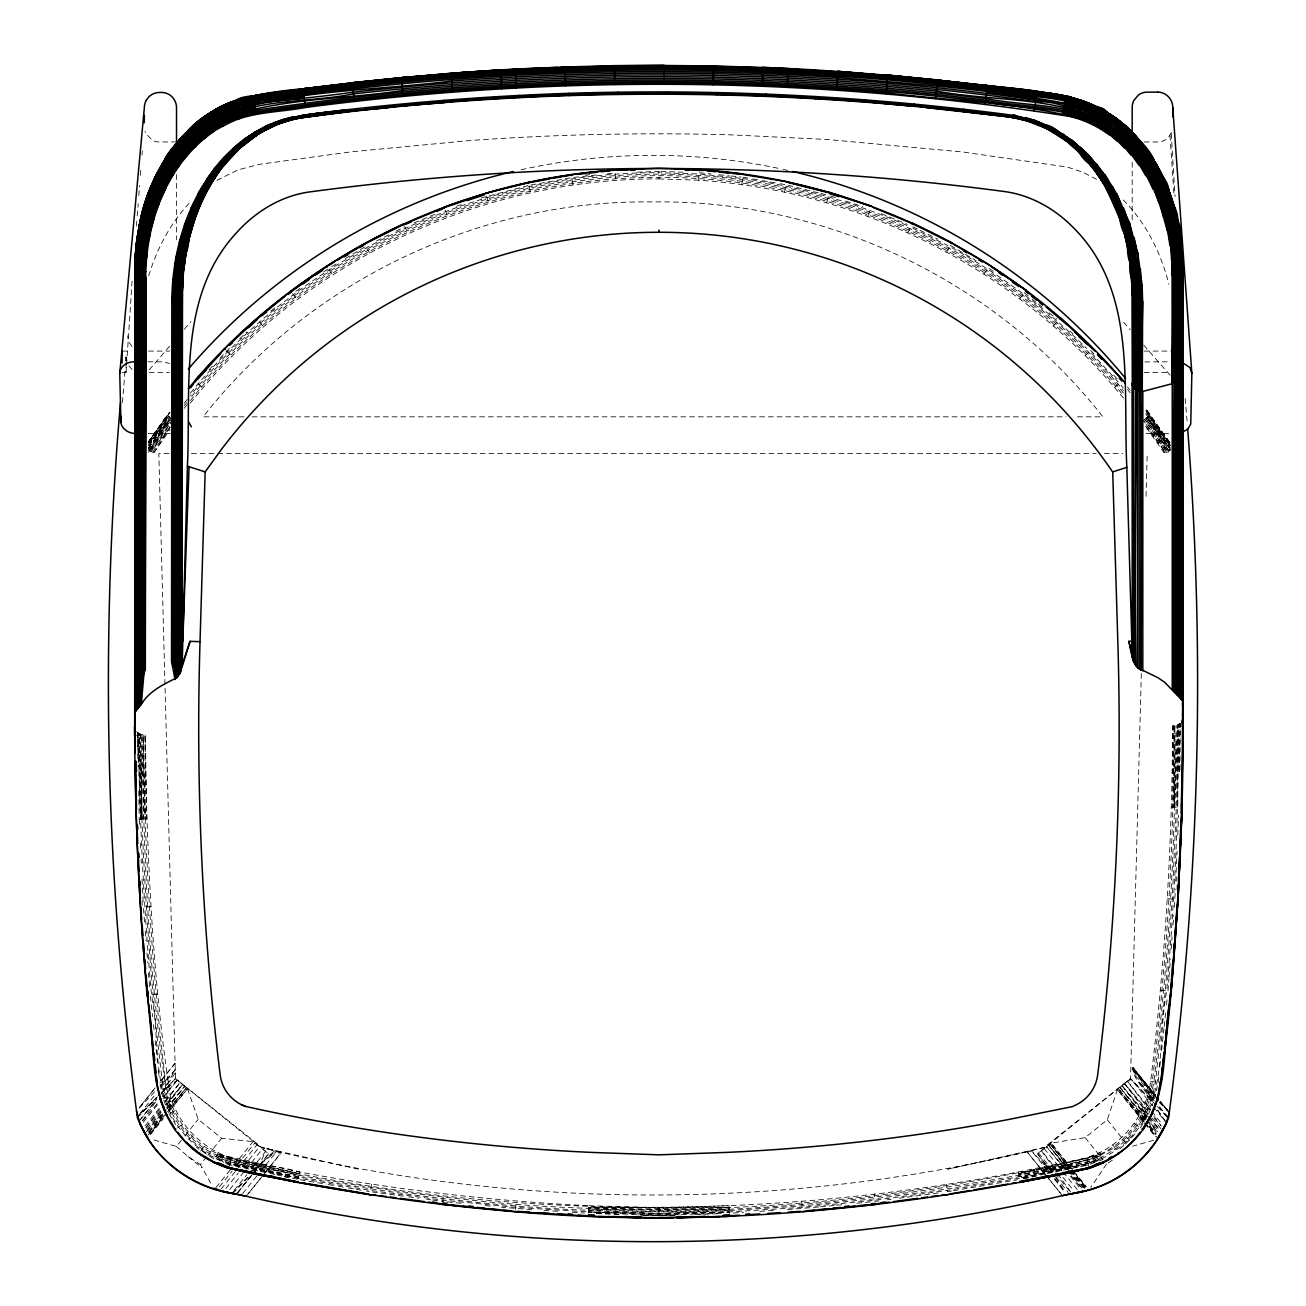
<?xml version="1.0" encoding="UTF-8"?>
<svg xmlns="http://www.w3.org/2000/svg" width="1306" height="1306" viewBox="0 0 1306 1306"><rect width="100%" height="100%" fill="white"/><g stroke="black" fill="none" stroke-linecap="round" stroke-linejoin="round"><path stroke-width="0.75" stroke-dasharray="5 3.75" d="M190.398 403.113C301.931 262.424 479.596 178.334 658.926 178.922L658.926 174.139C480.151 173.567 303.025 256.433 190.382 395.489M225.84 1163.532L298.568 1178.192L370.577 1190.452L442.963 1200.181L515.658 1207.364L588.565 1211.984L658.926 1213.388L729.238 1210.548L802.08 1205.944L874.726 1198.761L947.062 1189.048L1019.023 1176.788L1087.588 1161.948L1114.687 1147.615L1126.719 1137.428L1136.889 1125.413L1144.954 1111.879L1150.684 1097.203L1153.916 1081.776C1167.858 963.681 1176.592 844.786 1174.747 725.81L1180.053 723.475L1180.053 771.373M122.111 372.373L125.996 372.373L126.045 362.758M126.062 360.831L126.078 356.979A15.737 15.737 0 0 0 126.241 359.379M126.617 364.635L132.233 278.831M1174.747 725.81L1173.376 725.989C1174.731 844.835 1166.307 963.599 1152.3 1081.58C1149.492 1102.117 1140.04 1121.446 1125.56 1136.285C1097.709 1165.246 1055.183 1165.85 1018.745 1175.269C853.161 1204.867 683.789 1220.098 515.772 1205.944C419.65 1198.124 324.329 1182.746 229.889 1163.417C209.074 1157.949 191.296 1144.236 178.547 1127.143C151.594 1088.714 160.181 1038.45 151.48 994.748C144.607 918.298 140.852 841.619 138.795 764.908M1179.383 771.405L1179.906 723.606M1179.432 771.356L1180.053 723.475M136.624 731.638L139.073 733.564C142.174 849.961 147.888 966.375 162.401 1081.972C165.307 1103.211 175.086 1123.193 190.056 1138.522C218.102 1168.462 262.343 1165.834 299.123 1175.269C370.855 1188.493 443.207 1198.222 515.903 1204.393C706.84 1218.759 900.242 1201.634 1086.543 1158.03C1120.352 1147.435 1146.374 1116.614 1150.635 1081.368C1164.936 963.485 1172.347 844.786 1172.527 726.022L1173.376 725.989M1182.305 725.924L1172.527 726.022L1173.098 807.108L1174.192 725.875L1174.731 807.141L1176.118 725.499M1141.313 673.439L1130.523 1078.609L1155.826 1104.958M1146.031 496.296L1147.174 453.541M1174.731 807.141L1177.359 725.042C1179.514 813.752 1174.225 902.397 1166.748 990.748C1158.863 1031.103 1164.691 1074.903 1147.631 1113.185C1136.008 1136.987 1114.524 1154.471 1090.118 1164.054M1174.355 907.131L1175.4 889.157M1175.743 881.175L1177.049 851.218M1177.751 835.236L1178.632 815.254M1176.837 881.24L1177.016 877.24M588.5 1213.258L588.843 1205.716C491.84 1200.998 395.212 1189.75 299.727 1172.021C263.992 1161.246 219.898 1165.654 192.292 1136.285C177.812 1121.446 168.36 1102.117 165.568 1081.58C151.431 966.587 144.607 850.81 143.219 734.968L139.138 733.613L140.509 819.27L137.93 732.829M169.013 453.541L158.826 453.541L175.477 1078.609L261.82 1147.452L281.198 1152.382C525.175 1209.356 783.176 1209.242 1027.071 1151.81L1044.18 1147.452L1130.523 1078.609L1152.186 1102.248C1147.941 1091.898 1132.008 1078.985 1133.167 1067.753L1155.598 1095.522L1132.922 1067.786M1123.454 398.118C1020.019 270.881 862.156 190.741 698.677 180.212L699.167 172.719L711.084 173.927M1168.021 990.862L1168.919 978.896M1169.066 976.904L1170.437 958.963M1171.188 948.989L1172.086 937.039M1173 925.072L1173.751 915.098M122.47 402.509L125.131 368.847M125.751 360.929L126.078 356.979M136.412 226.036L137.048 217.922M137.212 215.898L138.175 203.703M138.811 195.59L139.611 185.436M140.411 175.282L140.885 169.192M142.011 154.973L142.338 150.925M125.996 372.373L126.453 366.562M515.478 1209.715L516.164 1201.112M1158.128 1082.299L1158.993 1074.348M1159.842 1066.398L1160.707 1058.448M1161.573 1050.497L1163.924 1028.638M1164.152 1026.647L1165.654 1012.738M1166.503 1004.771L1167.156 998.812M461.002 1203.25L442.816 1201.455L443.697 1193.945M741.824 184.619L742.69 178.449L699.085 174.008L660.934 172.751M371.524 1184.248L370.382 1191.709L366.382 1191.039M220.698 1160.789L215.408 1158.34L229.84 1163.597L298.568 1178.192L299.727 1172.021L217.416 1154.21L230.917 1159.548C199.9 1153.476 176.457 1126.441 167.168 1097.203C148.753 977.443 143.66 855.789 141.913 734.707L141.946 819.221L139.138 733.613M1157.377 1085.89L1154.765 1098.411L1147.517 1096.256M784.547 192.113L786.114 184.766L780.221 183.722M229.203 1165.997L231.342 1157.932C202.463 1148.921 179.053 1125.233 170.335 1096.256C151.937 976.921 147.349 855.74 144.737 735.115L143.219 734.968L143.497 819.172M826.633 202.659L828.706 195.443M148.704 275.876C156.9 248.515 170.727 222.526 190.562 201.826M1052.326 1172.478L1037.421 1153.769L1051.199 1143.142L1085.172 1137.624L1107.276 1119.781L1117.43 1089.726L1130.523 1078.609L1037.421 1153.769L1052.326 1172.478L1031.316 1150.749L947.813 1169.148L1044.18 1147.452M867.821 216.208L870.433 209.172M1148.774 1113.74L1152.757 1103.521M1144.089 141.962L1157.949 141.962A14.48 14.464 0 0 0 1164.74 140.264L1168.511 137.408L1172.135 131.253M907.948 232.697L910.527 227.032L947.976 245.675M218.151 1152.708L214.837 1159.499L196.52 1147.533M946.785 252.025L949.756 246.556C999.743 274.195 1046.106 308.33 1086.772 348.473M160.034 1085.988L175.233 1069.761L163.772 1090.314L158.744 1095.62M1106.508 1164.021L1090.804 1187.415M1140.35 1127.878L1147.843 1115.324M170.172 427.193L154.222 452.251L148.411 452.105M984.12 274.097L988.169 267.779L996.38 273.46M148.525 448.399L169.519 419.357L149.031 451.158L154.222 452.251L170.041 429.56M175.331 1072.879L163.772 1090.314L158.206 1095.897M148.851 445.868L168.784 416.32L148.411 444.154M148.329 448.219L169.666 416.973L167.119 415.079L148.231 442.032M152.671 452.137L169.845 427.176M148.051 450.586L169.568 419.389M170.041 412.288L148.77 441.657L169.731 412.059M148.296 443.093L167.543 415.406L148.28 444.056L168.066 415.798M148.737 441.624L167.233 415.161M148.525 445.248L168.784 416.32M142.387 1120.613L156.491 1100.795M161.193 1094.183L163.544 1090.885L177.306 1080.127L187.46 1088.747L198.202 1119.373L221.628 1138.277L253.038 1141.64L268.579 1153.769L252.776 1173.653L268.579 1153.769L175.477 1078.609L163.038 1091.392L175.477 1078.625L177.306 1080.127L163.43 1097.301M200.7 1151.076L205.091 1144.921M148.933 445.934L169.666 416.973M148.378 448.252L170.694 417.74L148.9 451.092L171.853 418.606L150.027 451.55L171.951 421.136L151.153 451.876L169.764 426.784M1019.774 298.813L1023.496 293.817M145.88 1127.372L160.556 1108.125M165.438 1101.709L180.114 1082.462L165.095 1101.072M147.464 1130.212L162.009 1111.308M166.858 1105.023L182.611 1084.535L165.633 1104.484M148.198 442.244L159.316 430.049L169.421 422.442M148.884 1132.4L166.172 1110.149M167.413 1108.565L184.701 1086.314L166.793 1107.57M166.286 1113.267L149.994 1134L162.956 1118.442M167.543 1111.667L186.334 1087.735L168.311 1109.349M251.536 1175.22L236.647 1194.059L251.601 1175.531M236.484 1194.027L251.487 1175.22M190.513 393.024C303.514 254.572 480.379 172.131 658.926 172.686M184.211 403.195L189.158 397.024M184.195 405.693L186.66 402.623M191.59 396.469C303.939 257.772 480.608 175.135 658.926 175.69C835.758 175.135 1010.909 256.4 1123.454 392.992M184.26 408.256L189.174 402.117M190.398 400.583C302.29 260.433 479.792 176.751 658.926 177.338C835.922 176.783 1011.285 258.425 1123.421 395.571M138.909 1121.381L156.687 1099.277M155.169 1087.963L139.007 1108.01L155.169 1087.931M139.824 1113.659L156.263 1093.285M161.324 1087.016L175.233 1069.761M140.15 1119.862L156.149 1100.027M161.079 1093.922L163.544 1090.885M143.268 1122.295L158.401 1103.554M145.064 1125.886L160.083 1107.276M146.811 1128.874L164.719 1106.704M165.993 1105.121L182.611 1084.535M148.28 1131.437L165.862 1109.659M167.119 1108.108L184.701 1086.314M148.264 1134.898L163.495 1116.026M168.572 1109.741L186.334 1087.735M150.451 1134.604L163.217 1118.785M168.311 1112.467L187.46 1088.747L168.115 1112.19M153.961 1140.024L176.408 1146.407L183.673 1137.395M184.881 1135.893L198.202 1119.373M215.996 1187.546L232.599 1166.96M233.888 1165.393L253.038 1141.64M219.473 1186.746L232.093 1171.107M237.137 1164.854L254.817 1142.979M221.057 1189.195L237.17 1169.229M238.41 1167.695L257.004 1144.66M225.775 1188.542L238.296 1173.033M243.308 1166.829L259.584 1146.652M229.791 1189.44L244.875 1170.731M246.132 1169.18L262.473 1148.921M234.264 1190.272L246.801 1174.731M251.829 1168.511L265.624 1151.419L258.98 1165.801L254.85 1170.192M252.858 1173.98L261.575 1163.173L274.635 1150.733M242.655 1193.586L259.094 1173.212M260.367 1171.662L276.807 1151.288L280.48 1153.769L262.686 1175.792M246.181 1196.247L261.429 1177.359M248.695 1193.096L263.943 1174.208M265.216 1172.641L281.198 1152.382L261.82 1147.452L358.187 1169.148M210.707 1183.073L200.406 1164.544L206.642 1156.806M207.899 1155.271L221.628 1138.277M148.998 1132.498L163.152 1115.52M146.321 1131.845L161.666 1113.626M1125.527 1143.991L1136.808 1132.073M142.615 1120.907L158.026 1102.786M163.168 1096.746L177.306 1080.127M146.043 1127.502L160.409 1110.622M149.178 369.892L170.041 345.747M184.391 329.161L190.921 321.619M1053.55 326.01L1057.631 321.309M209.107 369.81L213.156 365.435M219.914 358.171L229.546 348.18M139.285 1108.092L154.5 1091.881M232.843 1193.537L249.348 1176.02M137.408 1117.74L156.296 1098.313M231.75 1193.374L248.956 1175.955M254.686 1170.16L261.575 1163.173L276.807 1151.288L261.82 1147.452M156.802 1097.285L137.293 1116.793L157.324 1097.04M189.043 1139.534L193.484 1135.11M1085.286 355.591L1089.694 351.183L1118.165 381.842M239.7 338.695L246.948 331.92M1114.802 387.36L1119.52 383.295L1123.258 387.947M1169.866 450.423L1170.551 449.835L1146.962 417.463L1168.739 451.092L1169.866 450.423L1146.962 417.463L1170.649 449.737L1145.493 413.578M1119.944 1148.709L1124.139 1145.166M270.897 311.089L275.517 307.334M1145.803 418.328L1168.739 451.092L1167.678 451.501L1145.803 418.328L1150.423 414.884L1145.493 408.549L1170.682 443.534L1158.259 429.788L1145.77 420.679M177.502 1127.878L183.64 1123.503M295.76 291.352L302.274 286.814M323.431 272.056L328.328 268.661M1108.141 1162.977L1114.638 1158.732M216.878 180.375L237.953 169.894L259.143 164.36L352.114 151.708L469.719 140.558A1592.553 974.341 0 0 1 731.948 134.893L827.302 139.481L962.767 151.986L1067.59 167.103L1083.164 172.359L1098.346 180.31M268.84 1156.055L276.807 1151.288M331.74 266.62L338.564 262.571M345.372 258.506L365.843 246.328L369.451 252.923M596.548 1213.437L658.926 1214.907L729.303 1211.984L802.194 1207.364L874.889 1200.181L947.274 1190.452L1019.284 1178.192L1087.963 1163.417L1101.823 1157.067L1115.585 1148.872L1127.813 1138.522L1138.163 1126.311L1146.358 1112.565L1152.17 1097.644L1155.451 1081.972L1165.327 990.617L1172.266 898.985L1176.282 807.19L1177.359 725.042L1177.702 807.222L1178.975 807.271M376.487 240.99L388.91 234.754M395.996 231.195L404.86 226.738L407.994 233.578M170.221 1113.185L175.869 1110.427M1149.051 1109.806L1127.421 1081.188L1131.225 1079.36L1152.578 1105.823M414.035 222.934L436.024 213.809M1090.183 1164.201L1097.513 1161.507M1099.342 1160.838L1103.015 1159.499L1099.701 1152.708L1086.51 1157.932L1018.435 1173.67L1087.114 1160.201L1101.154 1155.679L1087.18 1160.414L1018.745 1175.269L1087.588 1161.948L1101.823 1157.067M1153.655 1140.269L1132.645 1146.162M456.496 206.234L462.128 204.34M480.967 198.071L528.914 185.37M163.103 1098.411L170.335 1096.256M1088.649 1165.997L1086.543 1158.03L1100.436 1154.21L1086.69 1158.602L1018.435 1173.67M298.829 1176.788L230.28 1161.948L216.714 1155.679C478.486 1219.984 753.66 1222.726 1018.125 1172.021L1019.284 1178.192L1088.012 1163.597L1102.46 1158.34L1087.963 1163.417L1019.023 1176.788M1023.463 1178.6L1045.094 1174.029M1047.053 1173.604L1052.963 1172.364M1054.922 1171.939L1088.355 1164.87L1019.284 1178.192M1018.125 1172.021L1086.543 1158.03M1023.48 1178.665L1035.332 1176.363M530.873 185.011L571.881 177.616L572.942 185.044M951.47 1191.039L947.47 1191.709L946.344 1184.248M953.478 1190.697L1017.521 1179.775M879.052 1200.9L875.036 1201.455L874.155 1193.945M887.101 1199.822L891.133 1199.283M899.181 1198.206L905.221 1197.39M907.229 1197.129L939.422 1192.802M159.724 1082.299L167.217 1081.368M585.561 175.037L589.512 174.612M573.856 177.404L599.503 174.645M607.404 173.796L615.289 172.947L615.828 180.44M818.454 1207.038L786.081 1209.666M820.478 1206.842L834.632 1205.438M836.64 1205.242L844.721 1204.442M856.85 1203.25L870.988 1201.847M157.732 994.16L150.223 994.862L152.59 1016.721M1144.791 361.942L1171.139 361.795M1146.521 427.699L1163.581 452.17L1167.678 451.501L1144.546 419.259L1166.585 451.811L1143.223 420.238L1165.066 452.072L1145.607 426.066M733.401 1212.996L743.538 1212.36M759.749 1211.331L775.96 1210.303M150.925 906.691L143.382 907.164L144.623 923.113M675.022 1215.429L640.805 1215.625M695.151 1214.613L721.304 1213.568M637.116 172.18L658.926 171.412M1044.751 1173.735L1027.055 1151.81L1032.213 1151.631L1049.567 1173.131M138.763 791.11L139.236 819.303L146.778 819.058L145.341 735.131L145.113 819.123L143.415 735M640.805 1215.723L675.039 1215.772M1163.581 452.17L1174.29 451.892M675.039 1215.674L640.822 1215.347M721.304 1213.437L658.926 1214.907L588.565 1211.984L658.926 1213.584L729.303 1211.984L658.926 1213.388L588.631 1210.548M729.238 1210.548L658.926 1211.886L588.696 1209.013L658.926 1210.287L729.156 1209.013L658.926 1210.074L588.777 1207.381L658.926 1207.724L729.009 1205.716L729.352 1213.258M136.444 735.196L145.341 735.131M658.926 1207.919L729.091 1207.381L658.926 1208.409L588.777 1207.381M176.522 141.962L159.136 141.962A14.546 14.546 0 0 1 152.361 140.281L145.848 133.538A15.737 15.737 0 0 1 144.966 131.318M122.111 351.085L127.678 351.085M148.427 351.085L169.682 351.085M1144.366 351.085L1170.764 351.085M148.002 361.795L162.744 361.827L169.388 363.492M149.064 372.373L169.388 372.373M1144.154 372.373L1170.078 372.373M243.912 416.826L203.099 416.826C309.62 280.823 480.265 199.312 653 201.94C825.735 199.312 996.38 280.823 1102.901 416.826L1074.332 416.826M252.074 416.826L1066.169 416.826M148.247 433.445L170.466 433.445M1146.064 433.445L1169.866 433.445M191.427 453.541L1096.224 453.541M1104.37 453.541L1122.719 453.541M1171.433 807.059L1177.702 807.222L1178.567 724.471L1178.812 772.94M588.843 1205.716L658.926 1207.724L658.926 1216.213M660.934 171.478L683.071 172.196M660.934 174.204C836.901 174.09 1010.893 255.013 1123.405 390.429M658.926 178.922L698.677 180.212M596.548 1213.568L622.717 1214.613M1167.433 898.708L1174.959 899.148M531.771 1209.666L501.422 1207.234M543.933 1210.433L558.103 1211.331M572.289 1212.229L584.451 1212.996M1160.495 990.177L1169.099 990.96M485.261 1205.634L493.341 1206.434M442.701 1202.532L448.758 1203.12M719.035 174.743L728.96 175.755M730.952 175.951L740.877 176.963M1150.635 1081.368L1156.871 1082.152M372.39 1191.986L406.607 1196.574M408.615 1196.851L418.671 1198.206M426.719 1199.283L430.751 1199.822M432.759 1200.1L442.816 1201.455M300.331 1179.775L326.353 1184.216M328.361 1184.558L336.36 1185.913M338.368 1186.256L346.368 1187.627M348.376 1187.97L354.367 1188.982M356.375 1189.325L364.374 1190.697M742.869 177.175L750.721 178.547M752.697 178.906L760.549 180.277M762.524 180.62L768.418 181.665M770.393 182.007L778.245 183.379M742.69 178.449C799.876 186.742 855.871 202.724 908.682 226.264M250.932 1170.225L256.858 1171.368M284.512 1176.755L290.438 1177.898L284.561 1176.526M274.733 1174.437L229.497 1164.87L222.461 1161.605M276.692 1174.861L282.602 1176.102M292.43 1178.192L298.339 1179.432M298.568 1178.192L229.889 1163.417L216.029 1157.067M230.738 1160.201L299.123 1175.269L230.689 1160.414L216.714 1155.679M231.309 1158.03L299.417 1173.67L231.162 1158.602L217.416 1154.21M788.057 185.24L819.025 193.01M820.968 193.5L826.78 194.953M830.616 196.063L836.297 197.941M845.782 201.059L862.842 206.674M881.517 213.727L907.36 224.338M1141.999 1110.427L1147.631 1113.185M912.845 226.754L918.2 229.415M919.995 230.313L937.855 239.194M950.36 245.43L976.137 260.661M176.408 1146.407L188.064 1156.577L200.406 1164.544M1134.212 1123.503L1139.322 1127.143M188.064 1156.577L201.924 1167.629M1024.263 292.789L1030.483 297.801M1032.034 299.058L1036.703 302.812M1038.254 304.069L1042.923 307.824M1049.142 312.82L1056.913 319.088M197.941 383.752L202.659 387.817M132.167 369.435L128.886 366.023M1070.153 331.234L1073.075 333.944M226.656 350.89L231.978 356.195M1129.723 1140.448L1124.384 1135.11M1154.226 1100.942L1138.865 1081.907L1154.08 1097.203M1159.614 1102.754L1169.294 1112.483L1160.577 1101.693L1169.294 1112.483L1159.777 1102.199M1123.225 199.949C1146.064 222.934 1161.067 252.923 1168.837 284.186M1090.592 350.286L1096.028 356.13M1113.692 375.132L1117.773 379.524M1157.214 1106.46L1168.331 1118.409L1159.353 1107.292M1135.289 1075.72L1154.324 1096.305M1123.568 322.158L1130.294 329.83M1143.762 345.159L1170.682 375.818M1133.151 1071.295L1158.585 1100.289M1159.924 1101.807L1169.294 1112.483L1160.446 1101.725M259.388 322.043L263.486 326.745M1132.629 1069.745L1158.814 1100.272M1148.039 1114.393L1124.548 1083.588L1149.198 1112.271M1154.39 1118.311L1160.887 1125.87M1132.482 1069.124L1158.781 1100.109M1146.521 1117.479L1122.034 1085.678L1147.109 1115.161M1148.431 1116.712L1158.993 1129.119L1149.264 1116.01M1066.006 1169.686L1046.514 1146.635L1065.272 1169.882M1071.214 1175.841L1081.613 1188.15M1132.449 1068.635L1155.32 1095.848L1132.465 1068.422M1144.905 1119.471L1119.977 1087.441L1145.786 1118.099M1147.076 1119.634L1157.41 1131.894M1066.986 1168.952L1048.522 1145.101L1068.814 1169.343M1070.071 1170.845L1085.286 1189.031M1144.138 1121.446L1118.426 1088.796L1144.35 1119.944M1149.541 1126.18L1156.022 1133.967M1138.865 1081.907L1154.373 1100.599M1159.548 1106.835L1168.592 1117.74M1132.547 1068.096L1155.353 1095.652L1132.726 1067.867M1069.549 1168.788L1050.106 1143.925L1070.447 1168.495M1071.72 1170.029L1085.71 1186.925L1075.899 1174.372M132.086 346.58L129.343 342.678A15.737 15.737 0 0 1 127.759 335.691M1143.338 1121.217L1117.43 1089.726L1143.55 1122.083M1144.644 1122.785L1156.3 1136.971M1038.433 1152.969L1053.844 1171.776M1055.134 1173.343L1070.545 1192.166M1133.167 1067.753L1155.581 1095.538M1153.835 1107.374L1163.891 1119.83M1127.421 1081.188L1150.39 1109.659M1151.68 1111.226L1161.883 1123.878M1124.548 1083.588L1147.337 1111.814M1152.398 1118.099L1161.263 1129.07M1122.034 1085.678L1147.027 1116.646M1148.284 1118.197L1158.275 1130.572M1119.977 1087.441L1157.998 1134.539M1118.426 1088.796L1143.991 1120.466M1149.117 1126.8L1155.5 1134.718M1144.791 1123.617L1154.749 1135.942M1085.172 1137.624L1102.754 1159.369M1072.536 1169.572L1051.199 1143.142L1070.969 1168.135M1073.793 1171.123L1086.347 1186.681M1050.106 1143.925L1070.038 1168.625M1071.295 1170.176L1085.008 1187.17M1048.522 1145.101L1067.639 1168.772M1068.912 1170.356L1082.919 1187.709M1070.283 1176.086L1080.291 1188.493M1044.114 1148.496L1061.811 1170.421M1063.084 1171.988L1078.25 1190.794M1057.909 1171.074L1041.404 1150.619L1056.603 1172.184M1062.986 1177.375L1073.157 1189.962M1054.53 1179.269L1064.439 1191.562M1046.008 1175.302L1061.174 1194.092M1027.071 1151.81L1047.298 1176.853M1048.571 1178.42L1062.48 1195.643M1107.276 1119.781L1125.478 1142.358M1127.502 386.984L1130.017 390.102M1146.325 410.427L1170.209 443.191M1145.819 410.819L1170.617 444.677L1150.096 415.112M1127.584 389.531L1130.082 392.649M1146.358 412.925L1170.437 446.668L1149.574 415.504L1170.682 445.738M1056.015 1177.098L1068.292 1192.492M1145.362 1122.997L1156.365 1136.987M1070.757 1170.339L1085.335 1188.999M1149.884 1125.87L1156.12 1133.869M1068.21 1170.535L1081.743 1188.036M1151.419 1123.829L1157.54 1131.78M1041.29 1160.822L1049.828 1172.086M1054.709 1178.518L1064.472 1191.399M1153.867 1116.173L1161.083 1125.707M292.495 293.605L297.017 299.613M1147.99 416.696L1170.029 447.436M1112.777 1144.921L1117.152 1151.076M1057.778 1173.833L1070.659 1192.068M1157.671 1110.165L1166.438 1122.85L1157.655 1110.214M1148.872 416.043L1170.062 447.403M1146.962 417.463L1169.066 450.913M1055.689 1177.588L1064.668 1191.219M329.014 269.738L332.393 274.962M169.078 1113.74L175.624 1124.744M163.772 1100.125L167.086 1108.631M445.199 210.005L447.827 217.041M486.616 196.178L488.738 203.393M529.191 186.627L530.514 192.717M160.099 1084.094L162.728 1096.632M153.455 1024.671L154.32 1032.622M155.185 1040.572L157.569 1062.431M158.434 1070.381L159.299 1078.332M801.688 1201.112L802.39 1209.715M145.244 931.08L146.027 941.055M146.958 953.005L147.725 962.979M148.509 972.937L149.749 988.887M1170.029 135.563L1174.11 196.569M1171.237 133.49L1175.041 196.537M139.236 819.303L139.53 825.294M140.379 843.268L140.754 851.251M141.13 859.25L141.309 863.233M142.06 879.216L143.285 905.172M142.011 901.238L142.207 905.238M137.881 758.9L137.767 732.699L138.73 762.9M140.444 734.217L141.946 819.221L140.624 734.298M137.767 732.699L138.207 758.884M1132.188 162.254L1132.188 223.163M176.522 174.563L176.522 239.798M1185.162 398.542A3266.339 3266.339 0 0 1 1187.334 424.63M521.127 169.731A612.122 612.122 0 0 1 780.939 168.882M782.914 169.307A612.122 612.122 0 0 1 788.791 170.613M175.069 1063.296L160.148 1081.792L175.069 1063.28"/><path stroke-width="1.5" d="M1181.685 773.43L1182.093 807.353L1178.077 899.344L1170.829 994.421C1162.111 1039.135 1170.551 1090.461 1142.897 1129.706C1129.592 1147.827 1110.688 1161.458 1089.253 1168.266C901.271 1209.127 707.395 1228.571 515.315 1211.756C418.9 1203.642 323.072 1189.146 228.615 1168.266C207.181 1161.458 188.26 1147.827 174.955 1129.706C147.415 1090.673 155.724 1039.641 147.105 995.156C139.22 907.441 135.073 819.433 134.665 731.36L135.138 262.555C136.901 205.956 160.165 146.713 208.307 114.046C236.174 94.228 271.583 93.51 304.086 88.759C374.349 79.552 444.938 72.956 515.69 69.055L557.319 67.39M135.155 753.366L135.465 271.158C134.714 208.764 160.785 141.195 217.041 109.198C228.86 102.75 241.708 98.277 255.013 96.122C303.857 88.841 352.898 82.8 402.052 78.001C489.13 69.74 576.583 65.724 664.036 65.822C771.879 66.133 879.673 72.94 986.699 86.016C1027.153 93.395 1071.818 91.094 1107.896 113.818C1159.483 146.778 1182.371 210.576 1182.305 269.673L1181.669 699.69L1182.648 268.383C1182.877 222.298 1168.788 175.216 1138.881 139.644C1113.789 108.594 1074.381 93.706 1035.266 92.106L1035.576 91.975C1075.262 93.967 1115.144 109.296 1140.024 141.391C1169.441 176.979 1182.714 223.816 1182.371 269.526L1183.187 728.454L1181.277 823.351M135.122 711.966L135.53 271.322C135.351 209.319 160.654 142.093 216.616 110.079C228.501 103.549 241.43 99.027 254.817 96.824C303.694 89.543 352.751 83.486 401.938 78.687C489.048 70.426 576.55 66.41 664.036 66.508C771.928 66.818 879.771 73.626 986.863 86.718C1027.447 93.836 1072.046 92.089 1108.141 114.895C1159.499 148.002 1182.403 211.866 1181.685 270.913L1181.799 378.511L1175.58 382.805L1142.815 391.425C1138.065 391.555 1132.465 388.6 1132.073 383.409L1132.302 657.587L1133.641 662.126L1137.559 667.758L1158.275 677.863L1164.772 682.385L1182.403 700.555L1182.11 250.785M1035.266 92.106C1072.65 93.657 1111.243 106.847 1133.559 138.665C1163.417 177.551 1172.919 227.538 1172.07 275.599L1172.168 383.262L1173.147 275.566C1175.204 275.403 1177.228 274.766 1178.959 273.656C1178.763 233.382 1170.666 191.623 1147.533 157.944C1131.404 134.371 1108.288 115.01 1080.846 106.292C1001.016 90.065 919.195 84.368 838.093 77.56C725.81 70.067 613.053 69.642 500.704 76.091C434.8 80.041 369.059 86.327 303.612 94.914C278.113 99.631 251.127 99.321 227.048 109.982C165.307 138.158 136.673 210.005 138.109 274.668L136.934 709.419L137.032 273.656C135.22 211.833 160.916 144.574 216.274 112.381C228.191 105.77 241.186 101.182 254.637 98.962C303.531 91.665 352.604 85.608 401.824 80.809C488.966 72.532 576.501 68.516 664.052 68.614C771.977 68.924 879.885 75.732 987.01 88.841C1027.267 96.905 1072.324 93.036 1108.223 116.136C1159.287 149.227 1182.093 212.927 1181.065 271.795L1180.934 698.824L1182.028 270.309C1184.15 206.674 1156.006 137.114 1097.22 106.961C1155.565 137.848 1180.085 209.335 1180.82 272.056L1179.759 697.567L1179.742 273.085C1180.738 230.036 1172.902 184.652 1146.505 149.537C1172.951 184.472 1181.457 229.432 1180.444 272.464L1178.583 696.31L1178.453 273.95C1182.11 216.11 1163.597 152.231 1114.54 117.442C1162.732 152.378 1180.085 216.649 1178.959 273.656L1177.081 694.759L1177.196 274.587C1179.253 220.943 1164.74 163.381 1124.793 125.425C1128.286 131.4 1122.719 138.632 1117.316 141.26C1094.559 120.838 1068.537 100.627 1036.066 101.639C929.186 86.571 821.425 77.756 713.517 75.454C593.12 73.054 472.576 78.621 352.914 92.22C313.424 97.901 273.558 100.872 234.019 105.639C224.191 107.092 215.18 111.549 206.577 116.316C156.883 149.406 135.269 211.817 135.089 269.558C135.612 273.885 139.987 276.611 144.035 277.035L143.856 674.663L141.293 704.424L135.318 711.639M136.934 709.419L137.408 274.064C136.232 212.6 161.193 145.782 216.355 113.753C228.256 107.125 241.218 102.554 254.637 100.333C303.531 93.036 352.62 86.98 401.824 82.18C488.966 73.903 576.501 69.887 664.052 69.985C771.977 70.279 879.885 77.103 987.01 90.212C1027.218 98.277 1072.259 94.375 1108.108 117.491C1160.724 150.076 1177.62 215.686 1178.453 273.95L1175.58 693.225L1175.433 275.174C1180.428 204.683 1147.55 115.956 1072.03 97.885C1147.305 116.871 1177.734 204.552 1177.016 274.668L1177.147 382.283L1178.11 274.162C1179.596 223.457 1168.511 168.556 1131.274 131.726M135.53 271.322C137.016 228.37 151.023 183.526 183.15 153.471C197.5 139.742 215 129.931 232.713 121.246C255.796 111.598 281.459 112.087 305.718 107.451C559.197 74.099 817.589 76.434 1070.136 116.495C1072.389 112.283 1073.499 107.516 1073.826 102.782C1077.238 92.889 1050.073 96.22 1072.944 98.032C1145.068 120.707 1179.465 204.618 1173.784 275.484L1172.233 383.246L1172.233 689.535L1175.433 275.174C1174.682 218.657 1155.598 156.132 1105.137 124.772C1069.761 102.554 1025.651 106.602 986.226 98.538C895.687 87.502 804.627 80.89 713.435 78.948C609.657 76.907 505.765 80.711 402.428 90.538C344.98 99.256 284.724 97.966 229.187 116.267C175.298 139.285 150.239 198.12 140.607 252.091L139.399 275.533L137.914 708.179L138.109 274.668C141.326 230.64 151.023 185.06 179.95 150.272C209.629 110.863 257.233 101.182 303.906 98.26L304.347 88.612L402.623 77.593L515.805 69.218M1173.931 383.131L1175.237 275.24C1177.751 215.066 1153.802 148.378 1098.117 118.83C1047.918 96.448 990.226 101.101 937.039 91.191C846.353 81.821 755.211 76.907 664.036 76.646C560.176 76.466 456.316 82.262 353.11 93.95C305.261 103.631 250.768 97.052 208.617 125.751C161.209 159.299 139.611 219.686 140.836 276.219L140.689 705.093L141.587 276.513C141.326 217.302 167.021 153.145 220.061 122.568C231.244 116.495 243.373 112.3 255.943 110.259C304.673 102.994 353.599 96.971 402.656 92.187C489.521 83.943 576.762 79.944 664.019 80.058C771.617 80.352 879.15 87.143 985.948 100.187C1025.112 108.235 1068.928 104.17 1104.158 126.078C1154.357 157.21 1174.225 219 1174.208 275.435L1173.914 691.38L1176.249 274.946C1176.902 227.228 1164.005 177.975 1132.531 141.277C1101.138 91.991 1037.633 91.518 986.259 85.445L936.614 79.976L986.503 85.592L1064.717 97.477L1064.488 105.835L1062.398 114.993M1174.829 259.78L1171.515 260.286C1169.801 203.589 1140.269 143.154 1085.955 120.217C1021.472 101.901 952.907 101.46 886.676 92.808C796.252 85.119 705.469 82 614.734 83.355C511.283 85.07 407.945 92.791 305.375 106.259C274.08 111.222 239.7 111.239 212.829 130.518C166.531 163.283 142.599 221.155 143.611 276.986L142.191 690.825L142.583 276.79C141.815 217.661 168.441 154.288 221.057 123.809C232.06 117.883 243.977 113.769 256.303 111.794C305 104.529 353.877 98.505 402.885 93.738C489.668 85.51 576.844 81.511 664.019 81.609C771.503 81.919 878.954 88.694 985.638 101.721C1024.541 109.769 1068.047 105.655 1103.097 127.27C1153.198 158.189 1172.935 219.277 1173.784 275.484L1173.865 383.148L1174.829 259.78L1180.183 256.596L1182.175 251.65L1177.686 220.208L1168.299 189.468C1178.11 214.527 1182.534 241.512 1182.648 268.383M188.276 130.698C180.701 141.293 147.97 165.16 173.535 174.188C152.329 203.785 145.162 241.251 144.672 277.117L143.856 674.663L145.227 669.194L145.717 277.15C145.864 222.036 167.233 163.43 214.021 131.318C209.466 128.331 206.022 122.976 206.332 117.409C230.607 92.612 273.199 95.224 304.641 88.743L304.347 88.612C263.371 92.269 215.245 98.897 187.231 132.477C186.366 138.305 190.937 143.693 196.014 145.946C163.234 171.021 145.227 210.38 138.24 250.099L136.248 272.693C134.273 201.63 170.923 120.021 244.222 99.942C473.082 63.161 706.921 58.297 937.447 82.017L935.765 98.701M145.325 669.064L145.717 277.15L144.705 670.468L144.672 277.117M1139.224 669.129L1139.093 301L1138.701 284.643L1134.751 252.891L1126.686 222.64L1114.393 194.153L1103.08 175.445L1086.804 155.43L1070.479 140.722L1051.575 128.543L1033.454 120.805L1012.395 116.267C770.801 85.494 524.081 82.98 283.239 120.625C210.07 145.488 175.559 228.468 177.061 301.017L176.751 677.781C163.642 684.311 149.145 691.054 141.293 704.424L141.587 276.513L142.191 690.825M1132.824 659.905L1132.743 296.25L1132.433 280.447L1128.759 249.773L1121.136 220.518L1109.447 192.945L1098.64 174.824L1083.098 155.447L1067.475 141.179L1049.371 129.392L1032.279 121.736L1011.807 117.295C791.191 88.563 567.082 86.425 346.074 112.153L345.453 110.977C318.289 114.585 289.426 114.504 264.661 127.841C245.414 137.783 228.974 152.557 215.849 169.698C187.754 207.393 175.102 254.948 175.412 301.588L176.751 677.781L178.253 676.035L178.579 300.217C176.49 225.563 214.543 137.31 293.099 118.568C531.216 85.69 773.74 85.69 1012.036 117.001L1032.001 121.882L1049.795 129.31L1068.03 141.195L1083.784 155.577L1099.44 175.118L1110.296 193.386L1116.695 207.066L1126.343 235.733L1131.976 265.967L1133.282 281.59L1133.641 662.126M178.253 676.035L179.559 674.043L179.885 299.237C176.979 222.624 219.963 128.429 303.041 117.507L346.074 112.153C296.054 113.442 245.267 127.613 213.972 169.274C185.272 207.083 172 254.964 171.837 302.078L171.527 661.685L175.086 679.251L175.412 301.588C181.305 251.193 193.647 198.186 227.897 158.973C266.326 110.618 332.965 113.296 388.257 107.647M179.559 674.043L180.636 671.888L180.963 298.094C178.742 222.036 220.649 130.437 302.829 117.246M180.636 671.888L181.763 296.837C179.51 221.269 221.4 130.257 303.041 117.507C267.795 121.801 236.908 143.04 213.972 169.274L218.51 169.682L221.416 168.507L238.933 149.015L258.343 134.012L277.133 124.38L293.866 119.156L292.071 117.067L282.374 119.646L263.763 127.204L253.805 132.771L232.86 148.655L223.081 158.418L229.856 158.255M293.866 119.156C252.793 128.119 219.326 158.304 198.153 193.663L202.593 193.794L206.772 191.574C189.958 223.473 182.644 259.633 182.285 295.483C180.979 299.874 176.13 302.078 171.837 302.078C177.632 254.735 192.423 207.017 221.416 168.507C194.251 204.781 181.958 250.523 182.285 295.483L181.452 669.586M182.497 294.079L181.975 667.235L190.023 641.344L200.03 641.654A2811.753 2811.753 0 0 0 220.175 1074.789A38.641 38.641 0 0 0 241.577 1104.745L245.512 1106.411A2018.145 2018.145 0 0 0 591.292 1152.398L658.926 1154.831L726.577 1152.398A2018.129 2018.129 0 0 0 1008.248 1119.568L1072.406 1106.606L1076.291 1104.745A38.641 38.641 0 0 0 1097.677 1074.789A2811.753 2811.753 0 0 0 1117.822 641.654L1112.712 471.89L1126.833 467.336C1122.785 385.188 1137.069 289.687 1072.079 226.362C1053.828 208.144 1030.124 194.969 1004.379 191.525C886.986 175.869 768.532 168.229 650.094 168.49C536.325 168.947 422.589 176.783 309.832 191.9C281.508 195.688 255.862 211.343 236.892 232.321C177.6 295.972 191.198 386.658 187.411 466.177L182.187 664.852L190.023 641.344M1182.828 374.659L1182.681 700.734C1184.33 798.75 1179.253 896.798 1170.829 994.421M1182.567 724.144L1183.056 713.092L1182.518 724.046M135.53 711.329L136.167 272.546C139.154 209.319 166.89 129.016 238.28 117.736L239.096 118.797M137.914 708.179L138.893 275.223C136.265 221.775 159.169 166.319 205.646 137.44C200.683 134.714 196.439 128.984 197.532 123.123C238.345 84.074 301.604 96.056 352.604 85.967L353.306 82.572L402.623 77.593M143.023 681.454L143.66 271.158L145.848 253.919C141.015 253.462 135.579 249.479 136.428 244.14M145.113 669.358L145.717 277.15M984.985 104.3L986.961 91.73L986.259 85.445C1036.654 91.126 1089.237 92.824 1124.809 133.685C1153.802 163.119 1164.021 205.581 1169.898 245.299C1183.954 244.826 1181.701 228.615 1177.424 219.294L1180.526 236.647L1182.305 269.673M144.28 122.78L144.313 115.254M214.837 177.877C191.1 214.821 178.302 258.457 173.649 301.947L172.212 662.354L173.649 301.947C171.788 227.571 210.07 145.325 284.855 121.605M172.441 662.958L173.649 301.947L173.339 667.284L175.412 301.588L174.678 679.593M1034.107 110.814L1036.376 98.293L1035.576 91.975L985.981 85.576L1035.854 92.138M1174.176 691.674L1176.249 274.946M147.235 251.829L139.938 249.25L136.738 244.467L139.644 223.946L136.363 245.887L135.22 270.358L135.138 263.404C135.318 201.075 170.237 138.501 227.391 111.532C299.482 89.739 376.895 90.375 451.272 81.086C538.513 74.426 626.064 72.042 713.549 73.74C821.507 76.026 929.317 84.841 1036.246 99.925C1060.782 102.831 1086.331 106.357 1107.39 120.397C1156.479 154.614 1175.873 217.727 1173.147 275.566M171.87 661.799L173.649 301.947L171.984 661.946M664.003 84.237L664.036 65.3L614.604 65.643L565.09 67.014L565.514 85.821M1137.559 667.758L1137.444 300.413L1135.73 268.187L1129.87 237.333L1119.895 208.062L1113.3 194.121L1102.101 175.494L1086.021 155.577L1069.843 140.917L1051.118 128.804L1025.194 118.389L1012.525 115.924L1024.737 118.96L1041.192 125.164L1066.431 140.966L1071.769 140.134C1103.341 167.348 1119.209 207.801 1127.551 247.667C1127.519 255.894 1129.021 270.081 1140.465 268.807L1141.003 670.207L1142.668 301.474L1142.097 284.969L1137.804 252.989L1129.347 222.526L1116.679 193.876L1105.056 175.053L1088.42 154.941L1071.769 140.134L1052.505 127.906L1034.074 120.119L1012.77 115.254C865.633 95.909 716.945 88.547 568.632 93.33C493.946 95.828 419.373 101.46 345.111 109.949C321.227 112.953 296.919 114.536 274.031 122.601C274.88 123.433 275.892 124.266 277.133 124.38C238.492 139.775 209.695 172.996 190.643 209.058L195.492 208.944L199.818 206.136M1141.003 670.207L1142.815 391.425L1142.815 670.941M1182.224 772.842L1181.963 807.353L1182.632 701.91L1182.583 705.909M1182.583 726.169L1182.616 720.079M1132.824 386.184L1133.559 297.507C1136.008 267.387 1133.428 236.647 1123.568 207.964L1117.675 207.507L1114.41 205.075L1104.174 184.799L1090.902 164.393L1069.222 141.064L1051.575 128.543L1034.074 120.119L1031.462 122.046L1011.921 117.148C1059.835 124.086 1097.154 162.532 1115.046 205.842C1127.421 234.313 1131.796 265.575 1132.743 296.25C1134.653 299.776 1138.799 301.457 1142.668 301.474L1141.003 391.327M1179.857 380.699L1180.82 272.056C1182.142 233.496 1174.829 193.745 1154.047 160.769M1183.171 718.414L1183.154 716.031L1182.616 722.087L1183.122 715.41L1182.55 722.414L1183.171 717.19L1183.04 718.806M134.698 725.81L134.698 728.454L134.844 711.248L134.844 728.095M667.497 91.893L667.464 94.146M1133.641 387.458C1132.057 323.431 1143.093 254.703 1116.679 193.876L1112.239 193.99L1108.043 191.77M1178.583 381.581L1180.183 256.596M1181.31 813.328L1181.93 773.021M1178.959 273.656L1181.065 271.795L1180.2 238.476L1173.425 204.16M1181.571 807.337L1181.995 772.842M135.171 700.555L134.665 735.213L134.665 727.115L134.665 731.36M1134.734 664.215L1135.73 268.187L1132.645 237.643L1129.347 222.526L1123.062 221.742L1119.764 218.869L1105.578 185.86L1092.42 164.736L1078.201 147.937L1062.056 134.077L1052.505 127.906L1048.571 129.408L1023.855 119.662L1012.036 117.001L962.636 111.402L963.567 109.198M1175.58 382.805L1177.016 274.668L1175.873 259.437M135.138 262.555L135.171 270.048C133.702 207.295 167.184 137.326 231.766 120.25L232.713 121.246M1136.04 666.109C1133.853 528.44 1137.852 390.494 1137.804 252.989L1131.959 252.091L1127.551 247.667M1172.168 383.262L1173.784 275.484M1137.559 390.396C1136.416 339.331 1145.133 287.94 1134.098 237.561C1123.568 239.406 1121.119 226.428 1119.764 218.869M1139.224 390.967L1142.097 284.969C1131.192 285.916 1128.874 272.791 1130.196 264.53M1157.769 92.122A14.807 14.807 0 0 1 1169.213 97.64L1170.731 99.811A15.721 15.721 0 0 1 1172.772 107.484L1191.856 373.336L1190.745 424.042L1187.987 428.858L1182.616 432.237M1181.799 378.511L1182.746 267.061L1182.746 700.669L1182.828 699.314M1182.583 715.9L1182.812 707.868M200.03 641.654L205.156 471.89L221.334 449.542A548.749 548.749 0 0 1 658.926 232.288A548.749 548.749 0 0 1 1112.614 471.923L1112.712 471.89M402.411 77.446L401.954 85.347L403.407 96.334M182.807 641.115L189.06 466.699L187.411 466.177M1132.743 296.25C1135.208 258.768 1127.633 220.828 1112.5 186.513C1109.937 187.117 1107.015 186.97 1104.827 185.37C1092.681 166.384 1078.478 148.068 1059.868 134.91C1044.751 123.401 1029.275 118.781 1011.807 117.295L926.558 107.647M1172.07 275.599L1172.641 260.221M1177.196 274.587L1177.816 258.523M182.285 295.483L183.134 276.497L181.763 296.837M1177.359 889.272L1177.539 885.272M1178.175 885.305L1178.077 899.344L1182.093 807.353M1178.698 873.322L1179.4 857.324M1180.004 843.333L1180.624 829.326M1156.643 1098.966L1157.753 1099.309C1170.878 1019.431 1176.069 938.198 1179.791 857.34M1179.955 853.34L1181.016 829.343M588.369 1216.376L588.418 1215.217L594.459 1215.38L588.418 1215.217M713.223 84.808L713.484 65.986L664.019 65.463L614.571 65.757L614.767 84.58M135.808 271.942C134.812 216.078 160.997 156.296 212.829 130.518M1182.534 721.892L1183.007 713.811M137.032 273.656L138.942 250.817C145.929 215.735 159.985 180.293 187.052 155.545C181.24 153.667 174.808 146.027 179.134 140.117M716.88 92.53L716.7 94.767M134.796 731.36L134.959 728.748M180.963 298.094L182.187 279.027L185.844 254.131L181.338 280.153L179.885 299.237M699.298 170.743L699.379 169.568C861.225 179.901 1017.08 257.478 1122.882 380.389L1125.397 383.507M135.253 264.236C136.689 207.083 165.96 145.946 222.118 124.886L223.195 125.8M185.06 259.045L184.081 267.959L184.309 265.771M501.651 88.792L501.031 69.871L451.501 73.332L452.447 92.106M1170.764 989.099L1171.662 977.133M1172.119 971.142L1172.87 961.167M1173.474 953.184L1174.241 943.21M1174.682 937.218L1175.449 927.244M1176.053 919.261L1176.804 909.286M1160.087 1082.543L1161.099 1082.674L1170.992 991.14L1177.947 899.328M134.959 433.412C126.323 433.429 117.932 425.462 121.376 416.369M178.579 300.217C180.31 268.22 187.966 236.778 199.181 206.903M120.919 422.311L119.76 373.336C119.809 365.925 127.743 361.615 134.42 361.795M762.443 86.278L762.753 67.504C864.05 70.687 964.693 83.551 1064.847 98.423C1080.878 100.937 1095.065 110.243 1107.39 120.397C1142.195 146.582 1156.398 190.252 1167.254 230.672C1181.391 229.285 1178.779 215.212 1173.784 205.075M119.76 373.336L144.346 107.712A15.525 15.525 0 0 1 146.386 100.072M177.061 301.017L181.975 263.175L194.006 221.465M1183.024 718.92L1183.171 717.484M1161.148 1078.642L1157.638 1097.318M1161.785 1072.683L1162.438 1066.708M1163.075 1060.733L1163.94 1052.783M1164.364 1048.8L1165.23 1040.849M1165.654 1036.866L1166.519 1028.899M1166.944 1024.932L1167.597 1018.958M1168.233 1012.983L1168.886 1007.024M1169.539 1001.049L1170.388 993.099M787.453 87.371L787.861 68.614M257.102 114.34L255.943 110.259C212.16 108.169 171.788 138.632 155.561 178.057C155.887 183.362 160.85 187.231 165.748 188.227L151.463 218.216L146.403 234.264L141.554 252.629L139.726 275.729L142.566 253.07L152.688 218.543L159.218 203.099L151.3 198.936L149.406 195.982L148.998 191.868L156.279 175.053L170.988 150.794C155.055 172.719 145.113 198.463 139.432 224.844L143.676 207.54L156.834 174.188M766.279 94.065L765.936 96.301M442.456 1204.556L442.603 1203.397L446.636 1203.805M140.836 276.219L143.627 253.446L153.928 218.739C148.802 218.2 143.056 214.168 143.48 208.487C155.822 157.095 200.438 109.312 256.303 111.794M144.035 277.035L146.974 254.017L145.848 253.919M137.408 274.064L139.726 251.487C146.615 221.106 157.047 189.68 178.791 166.221C173.453 164.67 168.017 159.381 169.29 153.406C179.51 138.305 192.553 125.001 207.572 114.602C235.733 95.387 271.877 101.231 303.612 94.914M136.591 242.687L136.706 241.806M1169.278 1112.532L1166.438 1122.85L1157.23 1139.028M743.294 174.041L699.363 169.698L674.957 168.768M369.908 1194.81L376.03 1195.104M837.015 90.245L837.717 71.324L937.235 80.384L1036.393 94.228M1182.599 268.709L1180.493 235.749L1182.599 268.709L1181.065 271.795M815.662 96.497L815.173 98.734M297.964 1181.375L297.752 1182.518C259.649 1173.098 214.951 1173.098 186.023 1142.554M142.583 276.79L143.66 271.158L145.799 271.354M886.447 94.016L887.345 75.111L937.055 79.96L1036.262 93.281M743.228 174.563L786.767 181.665M864.996 99.827L864.376 102.048M515.69 69.055L516.245 87.975M135.481 265.053L138.077 268.693L141.603 270.636L142.387 276.725L144.721 253.723L149.929 235.015L142.387 231.946L139.334 225.775C147.921 168.164 194.594 111.19 256.694 113.165M139.334 225.775C148.525 171.951 189.794 118.781 247.389 115.026L248.009 116.152M217.678 1162.862L228.615 1168.266L213.466 1162.307L228.942 1167.009M914.298 104.072L913.531 106.276L864.572 101.59M1182.403 377.287L1182.746 375.981M713.484 65.986L762.933 67.471M871.526 206.201L829.588 192.406M871.477 206.332L829.441 192.913M1012.036 117.001L1012.77 115.254C1018.5 113.671 1015.023 120.266 1011.693 117.442M1157.247 1099.162L1151.125 1114.883L1142.472 1129.396M1157.622 1099.26L1151.468 1115.063L1142.897 1129.706M911.866 224.044L912.355 222.983L951.813 242.769M1166.405 1122.948L1166.438 1122.85C1151.598 1155.288 1122.442 1180.983 1087.849 1190.19M182.791 277.786L178.955 281.998L172.539 283.467C181.942 238.541 198.381 193.451 229.252 158.565C236.484 148.802 243.83 150.223 232.86 148.655C263.224 119.972 305.326 113.034 345.453 110.977L345.111 109.949L301.964 115.32M149.292 190.905L149.749 190.023M951.307 243.683L951.878 242.655M565.09 67.014L515.576 69.169M1070.136 116.495L1076.389 118.177C1079.18 113.393 1084.062 103.566 1078.805 99.68M184.619 260.221L180.718 263.894L174.645 265.004C186.66 226.95 201.124 188.048 229.252 158.565M1025.651 117.703C1056.603 126.356 1085.629 147.904 1104.06 175.282C1117.169 194.186 1126.474 215.523 1132.645 237.643C1143.615 287.369 1130.849 339.168 1136.04 389.596M164.099 160.981C183.15 129.392 217.971 106.766 255.601 108.627L255.943 110.259M198.969 1153.508L199.557 1152.676M1076.389 118.177L1085.041 121.229C1088.894 116.609 1092.795 109.116 1089.531 103.37L1079.409 99.68M991.238 266.702L1026.157 290.259M188.342 388.633C298.894 254.572 469.115 172.049 642.895 168.817M189.99 387.409L220.73 353.42M190.48 387.833L192.978 384.715M1020.1 1182.518L1020.002 1181.995C1062.137 1173.865 1112.875 1170.813 1140.04 1132.253M1059.77 318.844L1060.537 317.946M1085.041 121.229L1093.383 125.017L1096.42 121.703L1099.75 114.226L1099.701 109.116L1098.721 107.582L1088.176 102.929L1095.408 106.161M194.676 380.928C252.254 314.615 323.872 260.808 403.603 223.979M198.169 378.691L206.299 369.925M193.402 222.363L189.582 224.877L184.358 225.285C201.353 185.86 228.73 148.574 267.583 128.739M178.498 140.934C197.157 118.389 225.546 104.186 255.045 105.198L255.601 108.627M178.024 141.881C197.01 119.385 225.758 105.835 255.29 106.929M185.925 1142.652L177.812 1132.253M1095.195 351.363L1060.456 318.044M229.154 344.947L256.825 319.088L284.724 296.527M229.611 345.404L232.517 342.694M248.515 327.724L257.249 319.578M188.097 130.551C217.09 97.362 264.416 101.672 303.727 96.546M248.597 140.803C210.723 169.796 187.819 214.462 175.51 259.812C187.689 261.298 187.884 245.74 189.337 237.496L186.089 240.973L179.297 242.23L193.141 209.254L201.532 193.925L210.886 179.526L227.897 158.973L237.774 149.39L258.343 134.012L253.805 132.771L274.766 123.254L292.903 118.324L345.764 111.712L302.943 117.393M198.692 121.425L188.799 129.816M1122.882 380.389L1097.922 354.285M287.81 294.013L326.892 266.44M261.886 315.823L266.538 312.052M288.202 294.536L291.303 292.022L290.601 291.091M200.096 120.201C242.345 85.184 302.078 93.901 352.653 84.792M1093.383 125.017L1100.827 129.163C1109.806 122.519 1112.369 108.953 1097.22 106.961M174.955 1129.706L175.902 1129.021M302.747 284.055L309.277 279.5M315.807 274.962L322.353 270.407M328.606 265.428L333.748 262.359M337.177 260.318L364.586 244.01M344.36 256.809L347.788 254.768M359.754 247.634L363.182 245.61M1108.68 1158.389L1111.879 1156.479M214.2 178.383L206.87 179.183C226.069 153.096 252.303 128.184 284.61 121.523M255.878 95.648C235.962 96.938 228.175 100.578 238.28 117.736M366.366 243.128L403.766 224.354L444.269 207.54M166.27 1115.112L167.315 1114.606M1104.386 1162.307L1089.106 1167.744L1100.174 1162.862M405.872 224.175L411.39 221.889M437.135 211.197L442.652 208.895M208.307 114.046L209.172 113.704M1104.321 1162.177L1089.22 1168.135L1019.888 1181.375M1089.09 1167.678L1104.158 1161.834M1094.526 1164.854L1100.142 1162.699M1088.845 1189.782L1087.49 1190.256M635.01 169.225C569.84 171.086 505.324 184.946 444.138 207.164L444.497 208.144M446.162 206.903L483.971 194.284M467.156 200.585L484.167 194.904M1040.164 125.376C1053.044 121.017 1067.312 141.587 1077.499 148.035C1117.838 186.121 1138.065 243.781 1134.62 298.65L1134.734 388.617M161.226 1098.966L160.099 1099.309L166.384 1115.063M1086.559 1190.55L1062.48 1195.643M293.099 118.568C275.223 122.144 258.376 129.833 243.291 139.971L248.091 140.95M1075.703 1193.113L1086.119 1190.615M292.691 118.062C291.058 118.634 254.18 126.633 267.208 128.739M1071.818 1193.733L1086.07 1190.582M255.535 95.518L244.695 98.228L244.483 105.639L247.389 115.026M1020.002 1181.995L1087.147 1168.152L1063.394 1172.755M1020.084 1182.387L1089.253 1168.266L1088.926 1167.009M1043.625 1176.673L1047.575 1175.89M549.924 178.906L528.359 182.791L485.718 193.157M553.858 178.187L571.506 175.004M949.87 1193.945L969.917 1190.533M973.917 1189.848L1007.987 1184.052M1011.987 1183.367L1016.003 1182.681M292.903 118.324L302.698 117.067M292.283 117.426L302.208 116.022L302.584 116.854M881.305 1202.581L885.337 1202.042M889.435 1202.14L871.298 1204.442M893.467 1201.602L917.645 1198.353M921.677 1197.814L927.717 1196.998M931.749 1196.459L937.79 1195.643M941.822 1195.104L947.927 1194.68M175.379 1129.396L166.744 1114.883L160.605 1099.162L156.753 1082.674C144.019 976.039 136.085 868.784 135.285 761.382M304.347 88.612L352.93 82.8M304.086 88.759L401.938 78.687M303.547 93.379C275.191 99.027 244.075 95.044 217.596 108.512C214.151 113.851 218.265 120.87 222.118 124.886M577.448 174.367L585.382 173.518M589.349 173.094L597.266 172.245M601.233 171.821L609.167 170.955M501.161 70.018L451.647 73.201L353.567 82.719M844.933 1206.401L848.965 1205.993M871.216 1203.805L875.265 1203.397L875.395 1204.556M806.553 1210.825L814.65 1210.025M818.699 1209.634L828.804 1208.638M832.853 1208.23L840.95 1207.43M844.998 1207.038L855.103 1206.026M859.152 1205.634L867.249 1204.834M802.537 1211.609L875.379 1204.426M353.077 82.719L451.272 74.442M352.604 85.967L352.604 87.339L244.402 98.962L234.672 101.264L228.06 103.452L226.901 105.917L227.881 113.132L231.766 120.25M147.105 995.156L148.264 995.041L147.953 991.058M401.856 79.633L303.874 89.183L255.258 95.681L255.045 105.198M402.215 77.576L451.37 73.756M394.608 104.676L395.147 106.439L444.84 102.521L444.187 100.284M745.661 1214.188L749.726 1213.927M739.62 1215.217L723.426 1216.017M745.71 1214.825L759.912 1213.927M768.026 1213.405L780.188 1212.637M788.302 1212.131L800.48 1211.348M451.501 73.332L500.818 70.41M561.27 67.226L565.155 66.884M693.176 1216.539L677.063 1217.143L705.289 1216.523L677.063 1217.355M729.45 1215.217L723.393 1215.429L729.45 1215.217L729.499 1216.376L644.821 1217.861M635.026 169.617L615.077 169.927M631.076 170.4L635.043 170.27M618.848 169.666L658.926 168.294L699.004 169.551M646.829 1217.861L671.023 1217.861M677.063 1217.649L709.321 1216.539M1126.833 467.336L1132.302 657.587L1128.89 641.311L1131.682 641.213M658.926 1218.269L673.047 1217.861M677.079 1217.747L719.41 1216.539M723.442 1216.425L729.483 1216.245M677.063 1216.621L681.095 1216.523M1157.769 92.138L1147.125 92.138A14.676 14.676 0 0 0 1138.359 95.077L1133.82 100.529A15.705 15.705 0 0 0 1132.188 107.5L1132.188 131.841M636.773 1216.523L640.789 1216.621M588.386 1215.853L594.426 1216.033L578.248 1215.217M612.579 1216.523L640.789 1217.355M442.473 1204.426L515.315 1211.609L594.41 1216.425M598.442 1216.539L640.789 1217.747M588.369 1216.245L658.926 1217.878M685.193 169.633L703.33 170.498M685.177 170.27L689.209 170.4M608.547 1216.539L640.789 1217.649M624.676 1216.539L640.789 1217.143M762.851 67.341L788.073 68.581M1012.264 116.512C1028.932 119.401 1044.441 126.731 1058.872 135.008C1060.211 134.991 1061.484 134.436 1062.611 133.751C1110.443 171.412 1136.547 234.427 1132.22 294.895C1130.849 245.74 1120.777 193.647 1088.42 154.941L1081.874 154.957L1066.431 140.966C1078.756 144.248 1082.821 168.017 1096.762 164.213C1123.111 201.646 1131.518 248.548 1131.992 293.507L1132.302 384.829M568.126 1213.927L572.191 1214.188M517.372 1211.348L529.55 1212.131M537.664 1212.637L549.842 1213.405M557.956 1213.927L572.159 1214.825M837.717 71.324L887.509 75.258M887.149 75.275L986.503 85.592M966.701 83.388L887.345 75.111L937.055 79.96L937.447 82.017M468.887 1205.993L472.935 1206.401M446.57 1204.442L428.417 1202.14M450.619 1204.834L458.7 1205.634M462.748 1206.026L472.87 1207.038M476.919 1207.43L484.999 1208.23M489.048 1208.638L499.17 1209.634M503.218 1210.025L511.299 1210.825M707.33 170.906L715.296 171.723M719.296 172.131L729.254 173.143M733.254 173.551L741.22 174.367M887.753 76.352L986.961 87.665L1036.442 95.403M214.021 1188.101L223.261 1191.643L246.181 1196.247M432.531 1202.042L436.547 1202.581M380.062 1195.643L386.103 1196.459M390.135 1196.998L396.175 1197.814M400.207 1198.353L424.385 1201.602M987.01 88.841L1036.442 96.775M987.01 90.212L1036.376 98.293M986.961 91.73L1036.246 99.925M301.849 1182.681L305.865 1183.367M309.865 1184.052L367.982 1193.945M299.776 1182.73L369.941 1194.68M230.738 1168.086L297.85 1181.995L230.721 1168.152L254.474 1172.755M270.293 1175.89L274.244 1176.673M1064.488 105.835C1116.271 111.026 1142.995 158.516 1158.863 202.626C1173.441 200.047 1170.111 185.779 1162.601 176.13C1165.36 182.301 1158.846 188.325 1153.1 189.272C1135.192 150.435 1108.304 110.635 1064.847 98.423M228.648 1168.135L297.784 1182.387M1024.737 118.96L1012.395 116.267M1015.35 117.262C1068.112 124.952 1105.627 171.021 1120.385 219.734M143.66 271.158L141.603 270.636M218.151 1190.158C181.142 1179.726 144.884 1149.59 136.526 1111.08M219.996 1190.582L232.843 1193.537M1015.203 117.475L1012.15 116.756L1032.279 121.736M220.094 1190.615L231.75 1193.374M1074.397 147.643L1080.356 147.219C1107.602 174.449 1120.368 211.915 1128.058 248.76M1015.807 116.446C1057.027 124.739 1091.245 154.99 1108.696 192.39M1015.954 116.103L1025.194 118.389M786.751 181.795L829.555 192.537M788.612 182.677L827.498 192.423M1024.067 119.548L1040.49 125.343M1182.24 362.497L1189.962 367.574L1191.856 373.336M189.06 466.699L205.156 471.89M829.261 193.533L838.779 196.667M1064.912 99.615C1102.215 110.912 1127.323 143.04 1145.754 175.624C1166.633 169.323 1147.272 147.676 1138.065 138.991M1073.303 98.505C1124.091 114.977 1152.872 167.119 1163.564 216.437C1168.739 215.898 1174.551 211.752 1173.996 206.022M1064.896 100.97C1097.236 111.434 1120.368 137.799 1138.816 165.062C1144.415 163.479 1150.406 157.275 1147.843 151.153M1032.573 121.556L1049.795 129.31L1066.937 141.097L1059.084 135.726M217.727 1162.699L223.326 1164.854M1063.215 112.43L1070.74 115.352M1064.831 102.505C1092.306 111.924 1113.267 133 1131.029 155.136C1136.628 153.194 1142.521 146.55 1139.534 140.46M228.746 1167.744L213.694 1161.834L199.198 1153.198L186.301 1142.277M1063.59 110.912L1077.14 117.083M1064.684 104.137C1088.682 112.626 1107.455 130.339 1124.776 148.296L1130.833 143.807L1133.837 136.151L1132.824 133.065L1123.193 124.233M1063.933 109.28L1085.955 120.217M873.192 207.458L912.143 223.457L951.617 243.112M1064.243 107.565L1072.389 110.945L1094.428 124.086M241.577 1104.745L245.512 1106.411M1033.16 121.099C1048.734 127.057 1062.904 136.363 1074.952 147.856M1033.764 120.478L1051.118 128.804L1060.407 134.779L1076.16 148.084L1097.922 174.433L1105.056 175.053C1123.111 206.593 1130.947 243.096 1131.829 279.206M1150.537 1114.606L1151.582 1115.112M1040.833 125.278L1058.382 134.991M1063.982 96.171L1064.717 97.477M953.347 244.14L989.801 265.232L1026.075 290.373M963.387 250.817L966.832 252.858M978.896 259.992L982.341 262.033M1100.827 129.163L1109.349 134.877L1113.985 130.845L1116.957 125.294L1117.381 121.311L1116.157 118.438L1105.3 111.369L1116.157 118.438M999.123 272.954L1002.404 275.24M1012.281 282.08L1018.876 286.634M1141.95 1129.021L1142.799 1129.625M283.81 121.099L282.374 119.646M1025.847 290.683L1043.021 304.51M1046.139 307.024L1067.524 325.178M1025.455 291.205L1028.573 293.719M1031.691 296.233L1036.376 300.005M1039.494 302.502L1042.612 305.016M194.578 380.846L195.476 381.613M1074.854 332.018L1092.469 348.424M1078.821 336.589L1087.604 344.784M224.42 348.653L225.252 349.486M1097.448 354.742L1101.546 359.15M1119.258 378.218L1121.985 381.156M1118.964 1153.622L1118.295 1152.676M147.888 1137.771L140.036 1123.927M326.614 266L327.251 266.995M364.325 243.553L364.896 244.581M188.848 422.262L191.345 426.801M1154.716 161.569L1163.009 177.077M403.554 223.865L404.044 224.942M494.386 99.06L493.88 96.824M305.718 107.451L303.906 98.26M519.576 97.656L519.151 95.42M354.497 101.444L352.604 87.339M1128.89 641.311L1132.073 655.253M528.244 182.285L528.489 183.428M568.91 95.583L568.632 93.33M571.424 174.482L571.604 175.641M148.264 1001.065L147.317 991.107M148.704 1005.049L149.57 1012.999M150.01 1016.982L150.876 1024.949M151.3 1028.916L152.165 1036.882M152.606 1040.849L153.471 1048.816M153.896 1052.783L154.761 1060.75M155.202 1064.733L156.067 1072.683M156.491 1076.666L157.144 1082.625M138.86 269.281L139.301 706.628L140.624 270.26M618.195 94.407L618.081 92.171M140.787 907.327L141.717 919.293M142.191 925.285L142.958 935.259M143.578 943.242L144.362 953.217M144.819 959.192L145.603 969.166M146.076 975.158L147.007 987.124M135.808 265.853L135.955 710.66L136.755 267.371M137.554 825.359L137.75 829.359M138.877 853.34L139.073 857.34M140.199 881.305L140.395 885.305M136.918 825.376L137.767 843.366M138.24 853.373L139.089 871.347M139.562 881.354L140.411 899.328M135.057 268.726L135.089 269.558M1182.73 267.893L1182.175 251.65M1182.714 694.025L1183.187 728.454L1183.154 715.361M1181.277 255.062L1180.934 379.671L1181.685 254.229M136.33 761.365L136.493 771.356M135.677 761.365L136.477 809.377M1182.126 252.515L1182.371 269.526M1172.772 107.484L1172.804 116.969M658.926 171.853L658.926 172.67M658.926 229.97L658.926 232.288M176.522 142.191L176.522 107.729A15.492 15.492 0 0 0 173.665 98.75L172.147 96.922A14.79 14.79 0 0 0 161.585 92.432L159.348 92.448A14.905 14.905 0 0 0 146.419 100.105M122.111 351.085L122.111 362.888M188.325 369.027A612.122 612.122 0 0 1 513.291 171.51M792.709 171.51A612.122 612.122 0 0 1 1125.446 378.267M1187.644 428.646A3266.339 3266.339 0 0 1 1168.592 1117.74A121.507 121.507 0 0 1 1069.516 1194.027A1844.154 1844.154 0 0 1 236.484 1194.027A121.507 121.507 0 0 1 137.408 1117.74A3266.355 3266.355 0 0 1 120.495 402.558M1183.138 716.978L1182.632 722.349L1183.154 717.141M1182.991 706.726L1182.795 700.538L1183.105 712.194L1182.844 699.951L1182.991 706.726"/></g></svg>
